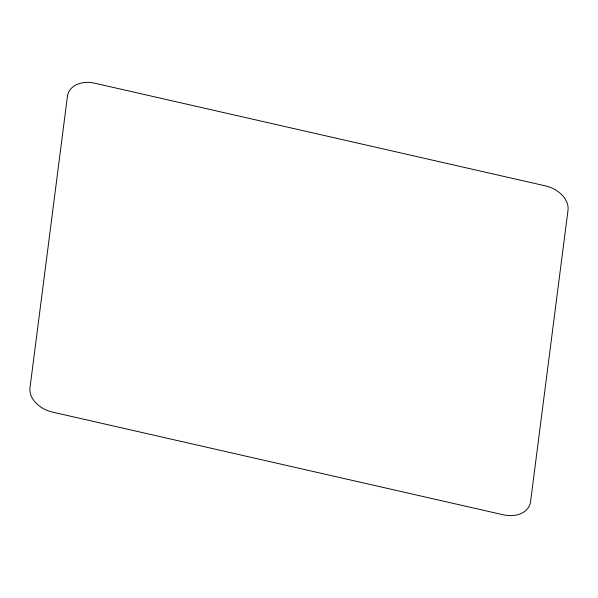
<?xml version="1.0" encoding="UTF-8"?>
<svg xmlns="http://www.w3.org/2000/svg" width="598" height="598" viewBox="0 0 598 598"><rect width="100%" height="100%" fill="white"/><g stroke="black" fill="none" stroke-linecap="round" stroke-linejoin="round"><path stroke-width="0.9" d="M67.447 96.226L29.997 387.743A25.804 18.658 19 0 0 52.624 412.134L503.12 514.758A25.804 18.658 19 0 0 530.553 501.774L568.003 210.257A25.804 18.658 19 0 0 545.376 185.866L94.88 83.242A25.804 18.658 19 0 0 67.447 96.226"/></g></svg>
